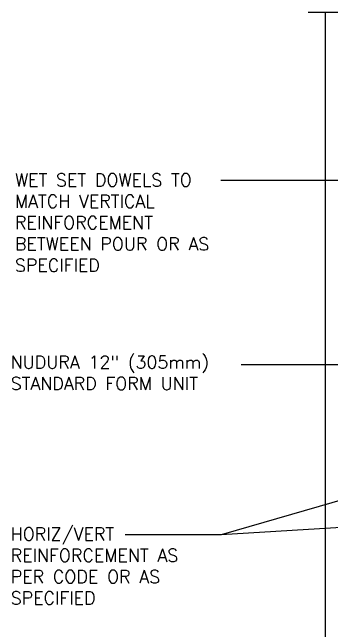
# Model space of a CAD drawing. Header units: inches. Extents: x 90.7 to 143.2, y -23.4 to 41.9.
# Drawn here: x 90.72 to 109.47, y 4.65 to 40.9 of the extents above; entities that cross this region are included whole.
import ezdxf

# ---------------------------------------------------------------- set-up
doc = ezdxf.new("R2010")
doc.units = ezdxf.units.IN
doc.header["$LTSCALE"] = 0.5
doc.header["$MEASUREMENT"] = 0
doc.layers.add('LINE9', color=9, linetype='Continuous')
doc.layers.add('TEXT', color=4, linetype='Continuous')
doc.styles.add('DIM', font='romans.shx', dxfattribs={"width": 0.7})
doc.styles.add('ROMANS', font='romans.shx', dxfattribs={"height": 1.125})
doc.dimstyles.new('ext_12', dxfattribs={"dimscale": 12, "dimtxt": 0.09375, "dimasz": 0.09375, "dimexe": 0.09375, "dimexo": 0.0625, "dimgap": 0.0625, "dimtad": 1, "dimdec": 1, "dimzin": 3, "dimdsep": 46, "dimlunit": 4, "dimtxsty": 'DIM', "dimcen": 0.09, "dimdle": 0.09375, "dimclrt": 4, "dimadec": 0, "dimazin": 0, "dimtfac": 1, "dimtdec": 1, "dimtmove": 2, "dimatfit": 3, "dimfxl": 1, "dimfrac": 2, "dimtolj": 1, "dimtzin": 0, "dimarcsym": 0})

msp = doc.modelspace()

# ---------------------------------------------------------------- linework, layer by layer
at = {"layer": 'LINE9'}
for p, q in [((117.342, 40.899), (108.092, 40.899)), ((109.092, 40.899), (109.092, -4.101))]:
    msp.add_line(p, q, dxfattribs=at)

# ---------------------------------------------------------------- texts
at = {"layer": 'TEXT', "char_height": 0.75, "attachment_point": 4, "style": 'ROMANS'}
for s, insert, width in [('WET SET DOWELS TO MATCH VERTICAL REINFORCEMENT BETWEEN POUR OR AS SPECIFIED ', (90.872, 28.573), 13.24095), ('NUDURA 12" (305mm) STANDARD FORM UNIT', (90.622, 19.764), 16.30345), ('HORIZ/VERT REINFORCEMENT AS PER CODE OR AS SPECIFIED', (90.622, 8.442), 11.69947)]:
    msp.add_mtext(s, dxfattribs=dict(at, insert=insert, width=width))

# ---------------------------------------------------------------- leaders
at = {"layer": 'TEXT'}
for points in [[(120.479, 31.04), (102.966, 31.04)], [(111.595, 20.233), (104.151, 20.233)], [(118.467, 14.74), (102.973, 10.278), (97.338, 10.278)], [(117.405, 11.151), (102.973, 10.278)]]:
    msp.add_leader(points, dimstyle='ext_12', override={"dimgap": 0.0625, "dimtad": 0}, dxfattribs=at)

doc.saveas('drawing.dxf')
